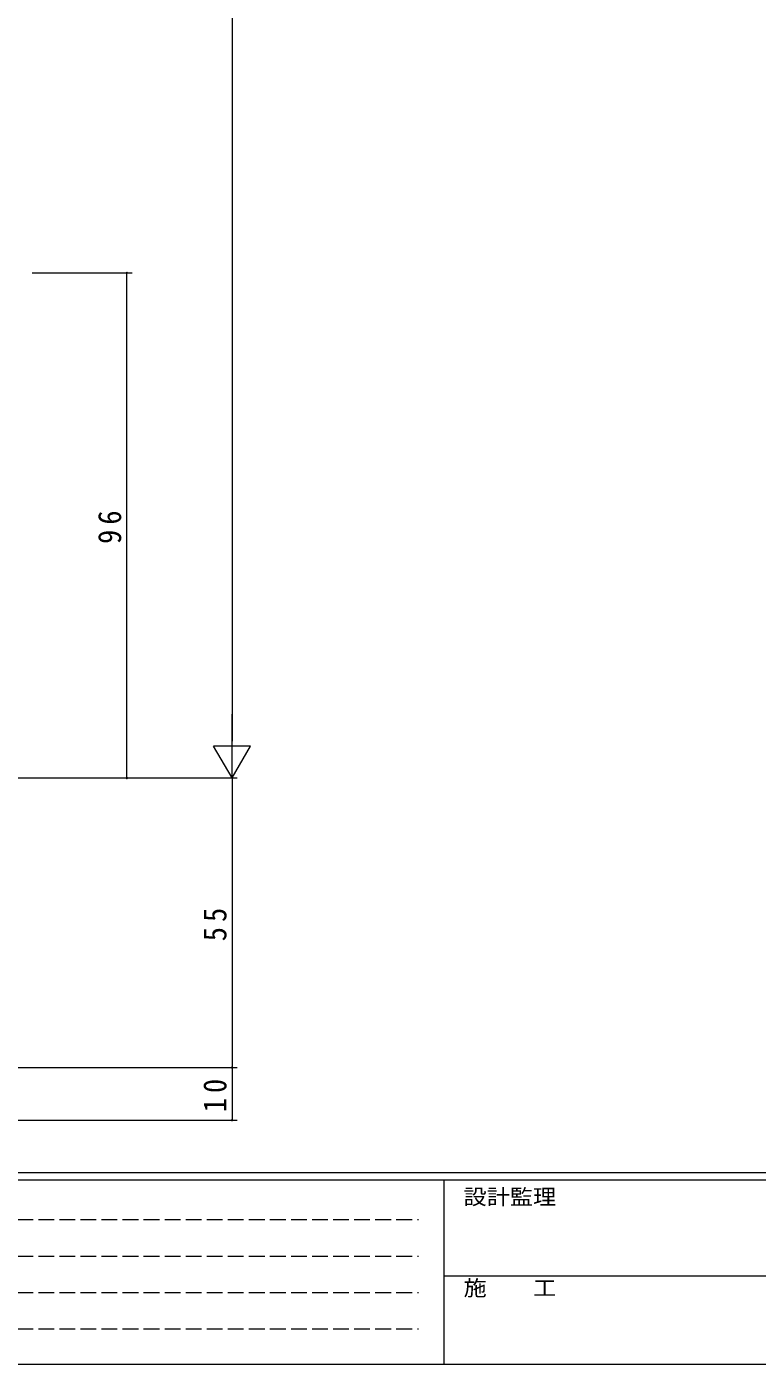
# Model space of a CAD drawing. Units: millimetres on the paper. Extents: x -420 to 373, y -297 to 267.
# Drawn here: x -239.3 to -100.5, y -297 to -42.8 of the extents above; entities that cross this region are included whole.
import ezdxf
from ezdxf.enums import TextEntityAlignment as Align

# ---------------------------------------------------------------- set-up
doc = ezdxf.new("R2010")
doc.units = ezdxf.units.MM
doc.linetypes.add('DASHED3', pattern=[4, 3, -1])
doc.layers.add('0-1_YKK_ZWAK', color=7, linetype='Continuous', lineweight=9)
doc.layers.add('0-6_YKK_D', color=6, linetype='Continuous', lineweight=9)
doc.styles.add('ＭＳ ゴシック', font='')
doc.styles.get('ＭＳ ゴシック').set_extended_font_data('MS Gothic')

msp = doc.modelspace()

# ---------------------------------------------------------------- linework, layer by layer
at = {"layer": '0-1_YKK_ZWAK'}
for p, q in [((352.3, -260.575), (-417.7, -260.575)), ((314.5, -261.975), (-417.7, -261.975)), ((-160.1, -261.975), (-160.1, -296.975)), ((-160.1, -280.175), (-31.3, -280.175)), ((-417.7, -296.975), (314.5, -296.975))]:
    msp.add_line(p, q, dxfattribs=at)
at = {"layer": '0-1_YKK_ZWAK', "linetype": 'DASHED3'}
for p, q in [((-413.101, -269.488), (-164.909, -269.488)), ((-413.101, -276.416), (-164.909, -276.416)), ((-413.101, -283.345), (-164.909, -283.345)), ((-413.101, -290.274), (-164.909, -290.274))]:
    msp.add_line(p, q, dxfattribs=at)
at = {"layer": '0-6_YKK_D'}
for p, q in [((-200.3, 207.425), (-200.3, -178.575)), ((-238.3, -89.575), (-219.3, -89.575)), ((-220.3, -185.575), (-220.3, -89.575)), ((-200.3, -185.575), (-200.3, -173.451)), ((-196.8, -179.513), (-203.8, -179.513)), ((-200.3, -185.575), (-203.8, -179.513)), ((-200.3, -185.575), (-196.8, -179.513)), ((-268, -185.575), (-199.3, -185.575)), ((-268, -185.575), (-199.3, -185.575)), ((-238.3, -185.575), (-219.3, -185.575)), ((-200.3, -185.575), (-200.3, -240.575)), ((-268, -240.575), (-199.3, -240.575)), ((-268, -240.575), (-199.3, -240.575)), ((-200.3, -240.575), (-200.3, -250.575)), ((-268, -250.575), (-199.3, -250.575))]:
    msp.add_line(p, q, dxfattribs=at)
for centre, start, end in [((-220.3, -89.575), 90, 270), ((-220.3, -89.575), 270, 90), ((-220.3, -185.575), 90, 270), ((-220.3, -185.575), 270, 90), ((-200.3, -240.575), 90, 270), ((-200.3, -240.575), 90, 270), ((-200.3, -240.575), 270, 90), ((-200.3, -240.575), 270, 90), ((-200.3, -250.575), 90, 270), ((-200.3, -250.575), 270, 90)]:
    msp.add_arc(centre, 0.106, start, end, dxfattribs=at)

# ---------------------------------------------------------------- texts
at = {"layer": '0-1_YKK_ZWAK', "style": 'ＭＳ ゴシック', "width": 1.1}
for s, p in [('設計監理', (-156.331, -267.508)), ('施\u3000\u3000工', (-156.331, -284.83))]:
    msp.add_text(s, height=2.933, dxfattribs=at).set_placement(p, align=Align.BOTTOM_LEFT)
at = {"layer": '0-6_YKK_D', "color": 3, "char_height": 4.399, "attachment_point": 7, "rotation": 90, "style": 'ＭＳ ゴシック'}
for s, insert in [('\\T1.36;\\W0.9;96', (-221.3, -141.095)), ('\\T1.36;\\W0.9;55', (-201.3, -216.595)), ('\\T1.36;\\W0.9;10', (-201.3, -249.095))]:
    msp.add_mtext(s, dxfattribs=dict(at, insert=insert))

doc.saveas('drawing.dxf')
